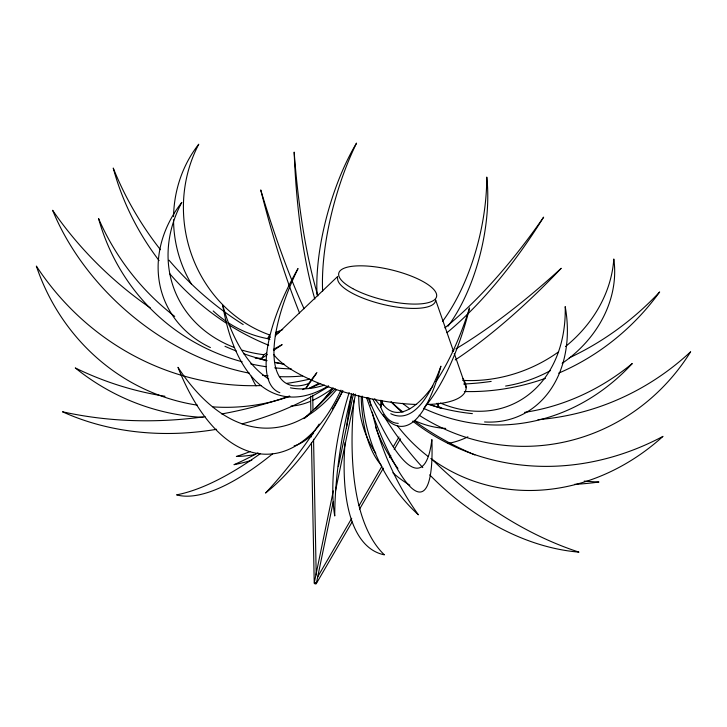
<?xml version="1.0" encoding="UTF-8"?>
<svg xmlns="http://www.w3.org/2000/svg" width="727" height="727" viewBox="0 0 727 727"><rect width="100%" height="100%" fill="white"/><g stroke="black" fill="none" stroke-linecap="round" stroke-linejoin="round"><path stroke-width="1.09" d="M398.26 423.35A118.583 41.33 -74.4 0 1 380.73 407.047L380.857 400.486M354.122 400.004L353.031 412.254A355.412 132.241 -68.7 0 0 384.401 554.828A247.543 92.111 -68.7 0 1 345.071 442.461M316.127 582.781L316 583.79A1.1 0.709 11.7 0 1 314.473 583.527L314.409 582.654M314.509 581.645L333.302 490.907M338.346 466.561L353.467 393.525M316.454 582.89L333.23 501.866M335.529 490.77L355.53 394.207M380.73 407.047L382.002 402.876L381.902 400.668M302.477 389.599A118.583 43.956 -59.7 0 0 306.576 387.482L308.484 383.629L316.908 372.46M227.878 322.488A118.583 109.677 79.9 0 0 267.581 338.637L269.599 334.92A131.033 121.191 79.9 0 1 198.762 144.219A118.583 109.677 79.9 0 0 173.553 216.573M255.241 358.202A118.583 100.471 -23.6 0 0 261.856 358.275L263.837 354.703L266.7 353.122M317.545 577.12L351.714 518.324M359.111 505.583L381.893 466.38M393.28 446.787L398.978 436.982M314.691 582.845L316.236 583.708L352.086 522.013M359.483 509.291L383.374 468.161M389.636 457.392L390.772 455.429M394.188 449.559L400.45 438.781M306.576 387.482L316.272 373.678M335.274 388.836L321.87 402.031A355.412 118.71 -54.3 0 1 303.795 418.67M275.251 335.901L337.719 276.433M261.856 358.275L267.354 354.594M273.77 350.296L282.012 344.78M273.379 349.433L281.976 344.689M267.581 338.637L270.462 337.055M275.269 334.429L279.113 332.321M309.466 388.391L320.671 383.474M275.651 332.475L282.721 329.622M354.721 394.452L355.221 394.397M311.483 442.616L314.228 583.172L316.363 583.136M436.945 403.276L438.372 406.248A118.583 91.629 64.5 0 0 442.27 408.61M453.512 351.305L435.646 299.969A50.263 15.531 13.5 0 1 386.337 305.158A50.263 15.531 13.5 0 1 337.619 278.614L337.283 277.46M454.257 353.449L466.161 387.673M438.254 403.14L438.372 406.248M312.701 395.161L312.983 409.864M313.555 439.262L316.209 574.966M310.574 396.142L310.883 412.009M311.329 434.682L311.374 436.945M462.972 378.731A100.535 31.07 13.5 0 1 426.204 404.521M416.644 404.476A100.535 31.07 13.5 0 1 273.815 354.612M210.394 347.551A118.583 100.471 -23.6 0 1 181.805 202.406A131.033 111.022 -23.6 0 0 233.794 347.279M263.837 354.703A131.033 111.022 -23.6 0 1 242.355 350.214M289.419 396.051A355.412 285.002 -18.3 0 1 221.708 413.963M205.05 416.635A355.412 285.002 -18.3 0 1 62.504 411.782A247.543 198.507 -18.3 0 0 216.61 429.293M197.462 405.175A210.766 200.216 87.3 0 1 36.35 266.082A275.551 261.747 87.3 0 0 261.193 385.564M318.49 383.447A210.766 200.216 87.3 0 1 308.512 388.572M289.855 396.315A210.766 200.216 87.3 0 1 212.993 406.875M309.602 379.121A275.551 261.747 87.3 0 1 286.638 383.393M328.749 386.419A247.543 198.507 -18.3 0 1 242.018 423.859M333.048 388.282A220.263 186.621 -23.6 0 1 315.463 408.665M257.949 452.812A220.263 186.621 -23.6 0 1 233.967 464.68A138.43 117.283 -23.6 0 0 251.842 460.227M291.327 368.916A230.095 215.201 -51.4 0 1 274.697 367.817M265.909 366.699A230.095 215.201 -51.4 0 1 250.724 363.882M242.173 361.773A230.095 215.201 -51.4 0 1 98.536 218.482A280.377 262.229 -51.4 0 0 174.707 316.418M284.575 364.309A280.377 262.229 -51.4 0 1 274.67 362.409M243.554 353.685A280.377 262.229 -51.4 0 0 267.045 360.665A275.551 195.245 41 0 1 258.185 358.466M236.257 350.996A280.377 262.229 -51.4 0 1 224.97 346.306M448.059 326.169A118.583 54.28 -76.5 0 0 486.772 177.07A131.033 59.987 -76.5 0 1 442.443 321.507M445.706 428.403A355.412 170.363 -82.5 0 1 414.872 420.697M381.148 465.016A138.43 63.367 -76.5 0 1 361.183 396.27M455.229 359.947A210.766 57.206 -46.3 0 0 561.208 268.29A275.551 74.781 -46.3 0 1 455.856 348.851M454.012 349.941A275.551 74.781 -46.3 0 1 452.185 351.005M447.05 332.63A230.095 84.85 -59.4 0 0 543.632 217.146A280.377 103.398 -59.4 0 1 444.851 327.868M467.888 436.836A247.543 118.655 -82.5 0 1 447.814 443.425M279.868 392.707A118.583 43.956 -59.7 0 1 298.025 268.572A131.033 48.573 -59.7 0 0 308.484 383.629M260.302 453.657A355.412 118.71 -54.3 0 1 176.597 494.86A247.543 82.687 -54.3 0 0 272.661 453.775M342.88 390.653A138.43 51.317 -59.7 0 1 265.546 493.042A220.263 81.651 -59.7 0 0 319.153 424.077M340.927 390.117A210.766 106.215 87.9 0 1 177.979 367.326A275.551 138.857 87.9 0 0 336.465 389.727M328.54 385.81A230.095 105.624 -76.8 0 1 222.735 305.231A280.377 128.706 -76.8 0 0 268.745 379.021M324.406 385.101A280.377 128.706 -76.8 0 1 290.446 387.827M484.564 421.951A118.583 91.629 64.5 0 0 565.206 306.612A131.033 101.244 64.5 0 1 440.308 403.012M431.384 458.664A355.412 258.985 58.5 0 0 578.956 552.138A247.543 180.387 58.5 0 1 429.712 474.867M362.337 396.151A138.43 106.96 64.5 0 0 418.398 514.807A220.263 170.2 64.5 0 1 372.242 412.136M430.857 458.519A210.766 185.512 -63.1 0 0 662.988 436.382A275.551 242.527 -63.1 0 1 412.7 421.133M428.194 456.52A210.766 185.512 -63.1 0 1 397.378 425.768M383.565 405.039A210.766 185.512 -63.1 0 1 380.893 400.186M401.558 411.864A275.551 242.527 -63.1 0 1 391.017 401.84M422.805 467.606A247.543 180.387 58.5 0 1 382.947 414.472M370.879 405.702A220.263 170.2 64.5 0 1 369.498 398.196M423.759 408.392A230.095 198.062 89.2 0 0 632.272 363.545A280.377 241.337 89.2 0 1 524.594 412.363M472.386 413.636A280.377 241.337 89.2 0 1 427.521 404.048M226.07 321.261A118.583 109.677 79.9 0 1 213.184 310.965M191.446 284.103A118.583 109.677 79.9 0 1 173.535 219.836M302.614 375.95A210.766 149.344 41 0 1 279.332 376.65M268.163 375.895A210.766 149.344 41 0 1 262.511 375.268M249.343 373.16A210.766 149.344 41 0 1 52.617 210.276A275.551 195.245 41 0 0 150.371 307.957M282.603 363.773A275.551 195.245 41 0 1 274.87 362.337M164.974 396.26A355.412 333.357 -86 0 1 75.281 367.935A247.543 232.186 -86 0 0 202.987 417.398M333.148 387.936A220.263 203.724 79.9 0 1 314.927 408.674M311.138 412.354A220.263 203.724 79.9 0 1 304.395 418.434M249.988 451.603A220.263 203.724 79.9 0 1 236.357 456.474A138.43 128.034 79.9 0 0 255.686 454.411M268.745 345.261A230.095 192.255 52.8 0 1 228.96 324.887M227.051 323.669A230.095 192.255 52.8 0 1 169.636 273.616M159.095 260.62A230.095 192.255 52.8 0 1 113.239 168.055A280.377 234.267 52.8 0 0 160.431 249.697M269.917 339.518A280.377 234.267 52.8 0 1 267.972 338.546M243.191 324.542A280.377 234.267 52.8 0 1 169.028 260.202M424.223 407.52A118.583 41.33 -74.4 0 0 469.533 307.93A131.033 45.665 -74.4 0 1 435.955 381.63M432.865 386.046A131.033 45.665 -74.4 0 1 382.002 402.876M349.169 392.553A138.43 48.246 -74.4 0 0 334.738 515.961A220.263 76.771 -74.4 0 1 351.632 394.134M366.699 398.032A210.766 35.659 76.3 0 0 431.856 439.571A275.551 46.619 76.3 0 1 367.889 397.46M346.461 428.112A247.543 92.111 -68.7 0 1 351.768 394.134M372.896 399.196A230.095 59.741 89.2 0 0 440.925 366.181A280.377 72.791 89.2 0 1 390.79 413.718M380.821 406.12A280.377 72.791 89.2 0 1 374.687 398.66M562.162 363.364A118.583 100.471 -23.6 0 0 613.797 258.976A131.033 111.022 -23.6 0 1 565.533 346.525M550.539 370.543A118.583 100.471 -23.6 0 1 505.61 386.055M558.545 351.859A131.033 111.022 -23.6 0 1 462.645 380.366M584.199 481.092A355.412 285.002 -18.3 0 0 598.948 482.028A247.543 198.507 -18.3 0 1 574.448 484.373M474.885 454.938A355.412 285.002 -18.3 0 1 471.841 453.639M470.832 453.203A355.412 285.002 -18.3 0 1 414.272 420.824M403.022 412.118A355.412 285.002 -18.3 0 1 391.535 402.185M409.828 485.191A138.43 117.283 -23.6 0 1 392.88 472.786M375.832 453.321A138.43 117.283 -23.6 0 1 358.747 395.57M419.179 415.253A210.766 200.216 87.3 0 0 690.65 351.759A275.551 261.747 87.3 0 1 538.025 419.643M409.801 408.828A210.766 200.216 87.3 0 1 402.54 403.303M440.289 408.038A275.551 261.747 87.3 0 1 429.73 404.339M397.923 468.424A220.263 186.621 -23.6 0 1 375.441 426.74M558.672 373.142A230.095 215.201 -51.4 0 0 659.653 291.963A280.377 262.229 -51.4 0 1 569.268 357.857M545.404 378.349A230.095 215.201 -51.4 0 1 464.344 391.526M491.17 381.402A280.377 262.229 -51.4 0 1 463.672 384.001M317.054 294.835A118.583 41.33 -74.4 0 1 356.548 143.11A131.033 45.665 -74.4 0 0 322.634 291.245M342.508 391.162A138.43 48.246 -74.4 0 1 334.211 406.066M333.638 407.002A138.43 48.246 -74.4 0 1 332.493 408.865M313.219 433.61A138.43 48.246 -74.4 0 1 294.108 445.896M299.515 312.973A210.766 35.659 76.3 0 1 289.764 287.165M289.373 286.065A210.766 35.659 76.3 0 1 260.729 189.947A275.551 46.619 76.3 0 0 304.059 308.721M314.827 299.033A230.095 59.741 89.2 0 1 294.171 152.107A280.377 72.791 89.2 0 0 317.89 295.925M332.539 388.354A247.543 92.111 -68.7 0 1 312.247 400.559M310.202 401.44A247.543 92.111 -68.7 0 1 291.045 406.029M256.068 385.864A247.543 92.111 -68.7 0 1 251.188 376.222M352.804 288.628A50.263 15.531 13.5 0 0 434.937 299.379A50.263 15.531 13.5 0 0 375.268 266.864A50.263 15.531 13.5 0 0 352.804 288.628"/></g></svg>
